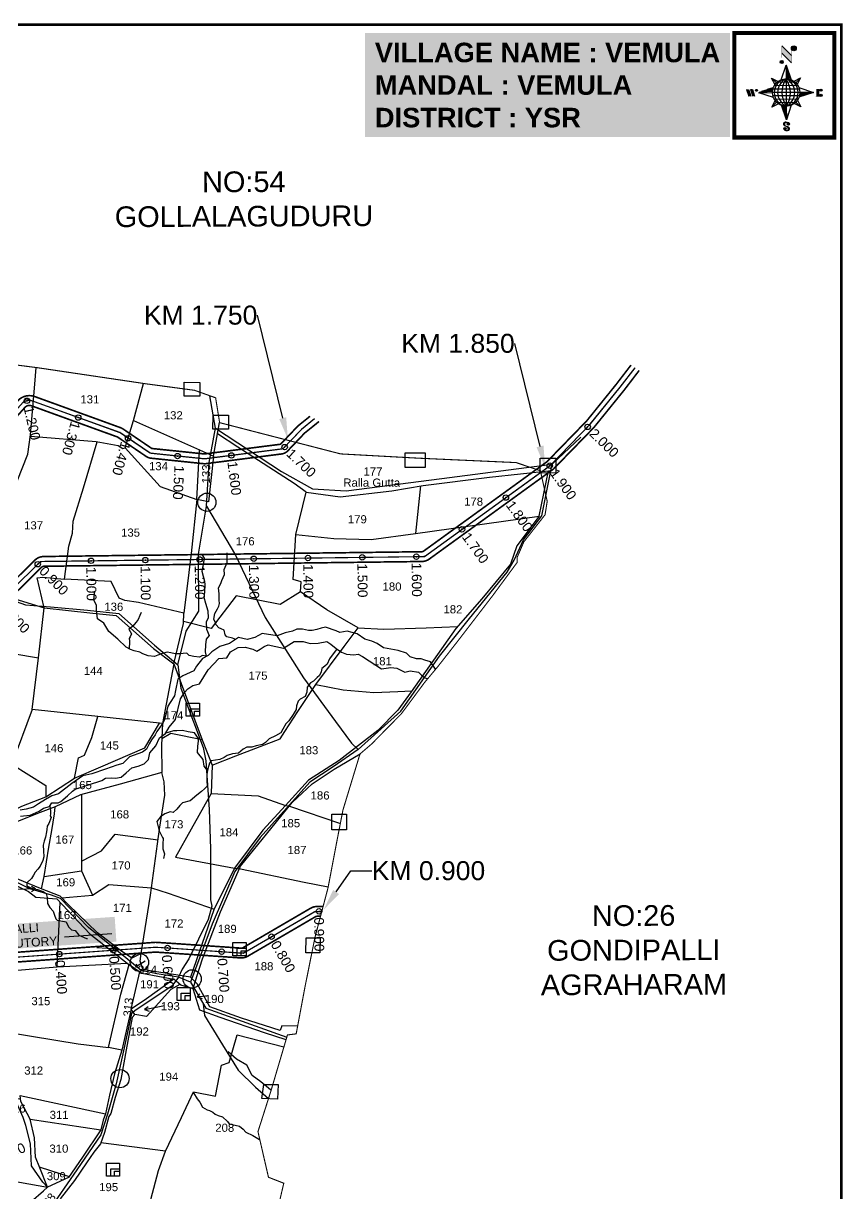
# Model space of a CAD drawing. Header units: inches. Extents: x 207447 to 213485, y 1587092 to 1593817.
# Drawn here: x 211972 to 213483, y 1591252 to 1593409 of the extents above; entities that cross this region are included whole.
import ezdxf
from ezdxf import colors
from ezdxf.entities.mleader import LeaderData, LeaderLine
from ezdxf.enums import TextEntityAlignment as Align
from ezdxf.math import Vec2, Vec3

# ---------------------------------------------------------------- set-up
doc = ezdxf.new("R2010")
doc.units = ezdxf.units.IN
doc.header["$LTSCALE"] = 15
doc.header["$MEASUREMENT"] = 0
doc.header["$PDMODE"] = 32
doc.header["$PDSIZE"] = 10
doc.linetypes.add('HIDDEN2', pattern=[0.1875, 0.125, -0.0625])
for name, color, linetype in [('AQUADUCT', 1, 'Continuous'), ('bord', 1, 'Continuous'), ('BOUNDRY STONES', 240, 'Continuous'), ('CANAL1', 7, 'Continuous'), ('CSMark', 72, 'Continuous'), ('DIMENSION', 1, 'Continuous'), ('PAPER SIZE', 5, 'Continuous'), ('PLOTS', 7, 'Continuous'), ('PLOTS NO', 7, 'Continuous'), ('ROADS', 1, 'Continuous'), ('STREAMS', 4, 'Continuous'), ('STRUCTURE', 5, 'Continuous'), ('TEXT', 1, 'Continuous'), ('text2', 7, 'Continuous'), ('VILLAGE BOUNDRY', 5, 'Continuous'), ('VILLAGE STONES', 240, 'Continuous'), ('wells', 7, 'Continuous')]:
    doc.layers.add(name, color=color, linetype=linetype)
doc.styles.add('FONT1', font='Arial')
doc.styles.get("Standard").update_dxf_attribs({"font": 'arial.ttf'})
doc.dimstyles.get("Standard").update_dxf_attribs({"dimtxt": 0.18, "dimasz": 0.18, "dimexe": 0.18, "dimexo": 0.0625, "dimgap": 0.09, "dimtad": 0, "dimtih": 1, "dimtoh": 1, "dimdec": 4, "dimzin": 0, "dimdsep": 46, "dimtxsty": 'Standard', "dimcen": 0.09, "dimadec": 0, "dimazin": 0, "dimtfac": 1, "dimtdec": 4, "dimtofl": 0, "dimtmove": 0, "dimatfit": 3, "dimfxl": 1, "dimtolj": 1, "dimtzin": 0, "dimarcsym": 0})
pattern_1 = [(267.297113149, (-8720374.938, 50637915.138), (10.5367255337, -0.497431438), [])]
pattern_2 = [(357.297113149, (-8720374.938, 50637915.138), (0.497431438, 10.5367255337), [])]

# ---------------------------------------------------------------- blocks, each defined once
blk = doc.blocks.new('*X12')
at = {"color": 0, "linetype": 'Continuous'}
for p, q in [((6321.6, 240.5), (6322.3, 241.2)), ((6321.6, 240.3), (6322.3, 241)), ((6321.6, 240.1), (6322.3, 240.8)), ((6321.6, 239.9), (6322.4, 240.7)), ((6321.6, 239.8), (6322.4, 240.6)), ((6321.6, 239.6), (6322.5, 240.5)), ((6321.6, 239.4), (6322.5, 240.3)), ((6321.6, 239.2), (6322.6, 240.2)), ((6321.7, 239.1), (6322.6, 240.1)), ((6321.8, 240.8), (6322.4, 241.4)), ((6321.8, 239), (6322.7, 240)), ((6321.8, 239), (6322.8, 239.9)), ((6321.9, 238.9), (6322.9, 239.8)), ((6322, 238.8), (6323, 239.7)), ((6322.1, 241.3), (6322.4, 241.6)), ((6322.1, 238.7), (6323.1, 239.6)), ((6322.2, 238.6), (6323.1, 239.6)), ((6322.3, 238.5), (6323.2, 239.5)), ((6322.4, 238.5), (6323.3, 239.4)), ((6322.5, 238.4), (6323.4, 239.3)), ((6322.7, 238.4), (6323.6, 239.3)), ((6322.8, 238.3), (6323.7, 239.2)), ((6322.9, 238.3), (6323.8, 239.1)), ((6323.1, 238.2), (6323.9, 239.1)), ((6323.2, 238.2), (6324, 239)), ((6323.3, 238.2), (6324.2, 239)), ((6323.5, 238.1), (6324.3, 238.9)), ((6323.7, 238.1), (6324.4, 238.9)), ((6323.8, 238.1), (6324.6, 238.8)), ((6324.1, 238.2), (6324.7, 238.8)), ((6324.3, 238.3), (6324.9, 238.8)), ((6324.6, 238.3), (6325.1, 238.8)), ((6324.8, 238.4), (6325.2, 238.8)), ((6325.1, 238.5), (6325.4, 238.8)), ((6325.4, 238.6), (6325.6, 238.8))]:
    blk.add_line(p, q, dxfattribs=at)
blk = doc.blocks.new('*X11')
at = {"color": 0, "linetype": 'Continuous'}
for p, q in [((6324.4, 240.3), (6324.5, 240.4)), ((6324.6, 240.3), (6324.8, 240.5)), ((6324.7, 240.2), (6325, 240.5)), ((6324.8, 240.2), (6325.2, 240.6)), ((6325, 240.1), (6325.5, 240.6)), ((6325.1, 240.1), (6325.6, 240.6)), ((6325.2, 240), (6325.8, 240.6)), ((6325.3, 240), (6326, 240.6)), ((6325.4, 239.9), (6326.1, 240.6)), ((6325.5, 239.8), (6326.2, 240.5)), ((6325.6, 239.8), (6326.3, 240.5)), ((6325.7, 239.7), (6326.5, 240.4)), ((6325.9, 239.6), (6326.6, 240.3)), ((6326, 239.5), (6326.7, 240.3)), ((6326, 239.4), (6326.8, 240.2)), ((6326.1, 239.3), (6327, 240.2)), ((6326.2, 239.3), (6327.1, 240.1)), ((6326.3, 239.2), (6327.1, 240)), ((6326.4, 239.1), (6327.2, 239.9)), ((6326.5, 239), (6327.3, 239.8)), ((6326.5, 238.9), (6327.4, 239.7)), ((6326.6, 238.8), (6327.5, 239.6)), ((6326.7, 238.7), (6327.5, 239.5)), ((6326.8, 238.6), (6327.6, 239.4)), ((6326.8, 238.5), (6327.7, 239.3)), ((6326.8, 236.5), (6327.4, 237)), ((6326.9, 238.3), (6327.8, 239.2)), ((6326.9, 238.2), (6327.9, 239.1)), ((6326.9, 236.8), (6327.6, 237.4)), ((6327, 238.1), (6327.8, 239)), ((6327, 237.9), (6327.8, 238.8)), ((6327, 237.8), (6327.8, 238.6)), ((6327, 237.6), (6327.8, 238.4)), ((6327, 237.4), (6327.8, 238.2)), ((6327, 237.3), (6327.8, 238)), ((6327, 237.1), (6327.8, 237.9))]:
    blk.add_line(p, q, dxfattribs=at)
blk = doc.blocks.new('H')
at = {"layer": 'bord', "extrusion": (0.000427885, 0.004792, 0.999988)}
h = blk.add_hatch(dxfattribs=at)
h.set_pattern_fill('LINE', color=8, scale=84.387686, angle=-2.7029, style=0)
h.set_pattern_definition(pattern_2)
h.paths.add_polyline_path([(-492, 786, -0.090992), (-448, 775), (-486, 912)])
h = blk.add_hatch(dxfattribs=at)
h.set_pattern_fill('LINE', color=8, scale=84.387686, angle=-92.7029, style=0)
h.set_pattern_definition(pattern_1)
h.paths.add_polyline_path([(-625, 665, -0.090992), (-615, 710), (-751, 671)])
h = blk.add_hatch(dxfattribs=at)
h.set_pattern_fill('LINE', color=8, scale=84.387686, angle=-92.7029, style=0)
h.set_pattern_definition(pattern_1)
h.paths.add_polyline_path([(-246, 647), (-372, 653, -0.090992), (-382, 609)])
h = blk.add_hatch(dxfattribs=at)
h.set_pattern_fill('LINE', color=8, scale=84.387686, angle=-2.7029, style=0)
h.set_pattern_definition(pattern_2)
h.paths.add_polyline_path([(-504, 533, -0.090992), (-549, 543), (-510, 406)])
for p, q in [((-516, 1087, -1217), (-432, 994, -1217)), ((-519, 1020, -1217), (-435, 927, -1216)), ((-538, 774, -1216), (-487, 906, -1216)), ((-487, 906, -1216), (-493, 780, -1216)), ((-487, 906, -1216), (-448, 769, -1216)), ((-627, 794, -1216), (-567, 760, -1216)), ((-627, 794, -1216), (-584, 747, -1215)), ((-599, 731, -1215), (-627, 794, -1216)), ((-421, 753, -1216), (-359, 781, -1216)), ((-359, 781, -1216), (-405, 739, -1216)), ((-359, 781, -1216), (-392, 721, -1215)), ((-865, 701, -1215), (-847, 638, -1215)), ((-847, 700, -1215), (-829, 637, -1215)), ((-829, 699, -1215), (-811, 636, -1215)), ((-829, 699, -1215), (-811, 698, -1215)), ((-811, 698, -1215), (-794, 635, -1215)), ((-752, 665, -1215), (-615, 704, -1215)), ((-752, 665, -1215), (-625, 659, -1215)), ((-619, 614, -1215), (-752, 665, -1215)), ((-379, 693, -1215), (-246, 641, -1215)), ((-213, 669, -1215), (-217, 601, -1215)), ((-197, 600, -1215), (-194, 668, -1215)), ((-639, 526, -1214), (-606, 585, -1215)), ((-639, 526, -1214), (-593, 568, -1215)), ((-577, 553, -1215), (-639, 526, -1214)), ((-371, 513, -1214), (-431, 546, -1215)), ((-371, 513, -1214), (-414, 560, -1215)), ((-399, 576, -1215), (-371, 513, -1214)), ((-246, 641, -1215), (-383, 603, -1215)), ((-373, 647, -1215), (-246, 641, -1215)), ((-511, 400, -1214), (-549, 537, -1214)), ((-460, 533, -1215), (-511, 400, -1214)), ((-505, 527, -1214), (-511, 400, -1214))]:
    blk.add_line(p, q, dxfattribs=at)
at = {"layer": 'bord', "color": 8, "linetype": 'ByBlock', "extrusion": (0.000427885, 0.004792, 0.999988)}
for p, q in [((-493, 780, -1216), (-505, 527, -1214)), ((-373, 647, -1215), (-625, 659, -1215)), ((-375, 679, -1215), (-620, 691, -1215)), ((-386, 711, -1215), (-605, 722, -1215)), ((-411, 744, -1216), (-578, 752, -1216)), ((-378, 616, -1215), (-623, 628, -1215)), ((-392, 585, -1215), (-611, 595, -1215)), ((-420, 555, -1215), (-587, 562, -1215))]:
    blk.add_line(p, q, dxfattribs=at)
at = {"layer": 'bord', "extrusion": (0.000427885, 0.004792, 0.999988), "elevation": -1212}
for points, const_width in [([(-522, 960), (-516, 1093)], 1.61), ([(-434, 933), (-428, 1066)], 1.61), ([(-870, 707), (-846, 706)], 0.642), ([(-829, 643), (-821, 678)], 0.642), ([(-793, 641), (-782, 694)], 0.642), ([(-223, 676), (-174, 673)], 0.706), ([(-829, 643), (-855, 644)], 0.642), ([(-811, 642), (-784, 641)], 0.642), ([(-177, 605), (-226, 607)], 0.706), ([(-195, 645), (-185, 644)], 0.706)]:
    blk.add_lwpolyline(points, dxfattribs=dict(at, const_width=const_width))
for points, const_width in [([(-414, 1073, 1), (-398, 1058, 1)], 22.3), ([(-530, 950, 1), (-520, 939, 1)], 14.8), ([(-776, 697, 1), (-769, 690, 1)], 8.9), ([(-178, 667, 1), (-171, 660, 1)], 9.79), ([(-180, 618, 1), (-173, 611, 1)], 9.79), ([(-525, 322, 1), (-533, 329, 1)], 11.1), ([(-490, 362, 1), (-498, 369, 1)], 11.1)]:
    blk.add_lwpolyline(points, format="xyb", close=True, dxfattribs=dict(at, const_width=const_width))
for points in [[(-537, 317), (-531, 310), (-520, 307), (-505, 307), (-494, 310), (-486, 318), (-487, 326), (-491, 333), (-494, 336), (-503, 341), (-522, 347), (-530, 352), (-534, 355), (-537, 363), (-537, 373), (-530, 381), (-520, 384), (-504, 384), (-493, 380), (-487, 373)], [(-522, 348), (-526, 354), (-528, 361), (-528, 371), (-526, 375), (-521, 381), (-515, 384)], [(-505, 307), (-499, 312), (-497, 319), (-497, 327), (-501, 335), (-509, 343)]]:
    blk.add_lwpolyline(points, dxfattribs=at)
at = {"layer": 'bord', "extrusion": (0.000427885, 0.004792, 0.999988)}
for centre, radius in [((-406, 1065, -1212), 22.3), ((-525, 944, -1212), 14.8), ((-498, 659, -1212), 127), ((-773, 694, -1212), 8.9), ((-174, 663, -1212), 9.79), ((-177, 615, -1212), 9.79), ((-529, 325, -1212), 11.1), ((-494, 365, -1212), 11.1)]:
    blk.add_circle(centre, radius, dxfattribs=at)
at = {"layer": 'bord', "color": 8, "linetype": 'ByBlock', "extrusion": (0.000427885, 0.004792, 0.999988)}
for centre, radius, start, end in [((-482, 658, -1212), 128, 94.9254, 259.6691), ((-437, 656, -1212), 141, 113.2864, 241.308), ((-316, 651, -1212), 222, 142.5892, 212.0053), ((-560, 662, -1212), 141, 293.2864, 61.308), ((-681, 668, -1212), 222, 322.5892, 32.0053), ((-515, 660, -1212), 128, 274.9254, 79.6691)]:
    blk.add_arc(centre, radius, start, end, dxfattribs=at)
at = {"layer": 'bord', "extrusion": (0.000427885, 0.004792, 0.999988)}
for points in [[(-516, 1093, -1212), (-431, 1000, -1212), (-519, 1026, -1212), (-434, 933, -1212)], [(-864, 707, -1212), (-846, 706, -1212), (-846, 644, -1212), (-829, 643, -1212)], [(-829, 705, -1212), (-811, 704, -1212), (-811, 642, -1212), (-793, 641, -1212)], [(-193, 674, -1212), (-197, 606, -1212), (-213, 675, -1212), (-216, 607, -1212)]]:
    blk.add_solid(points, dxfattribs=at)
at = {"layer": 'bord', "extrusion": (0.000427885, 0.004792, 0.999988), "xscale": 7.977342409717546, "yscale": 7.977342409717546, "zscale": 7.977342409717546, "rotation": 138.0840426661453}
for name, p in [('*X11', (38301, -31929, -1212)), ('*X12', (38314, -31951, -1212))]:
    blk.add_blockref(name, p, dxfattribs=at)

msp = doc.modelspace()

# ---------------------------------------------------------------- linework, layer by layer
at = {"layer": 'BOUNDRY STONES', "color": 1}
for points in [[(212268.9, 1592747.2), (212297.7, 1592747.1), (212297.6, 1592721.5), (212268.8, 1592721.5)], [(212322.1, 1592686.6), (212350.8, 1592686.5), (212350.8, 1592660.9), (212322, 1592661)], [(212676.8, 1592617.2), (212713.5, 1592617.1), (212713.5, 1592590), (212676.8, 1592590.1)], [(212925.7, 1592607.6), (212954.4, 1592607.6), (212954.4, 1592580), (212925.6, 1592580.1)], [(212541.5, 1591951.3), (212568, 1591951.3), (212568, 1591922.4), (212541.4, 1591922.5)], [(212493.7, 1591723.5), (212519.5, 1591723.4), (212519.4, 1591695.7), (212493.6, 1591695.8)], [(212415.6, 1591453.2), (212442.2, 1591453.2), (212440.8, 1591426), (212412.3, 1591426.9)]]:
    msp.add_lwpolyline(points, close=True, dxfattribs=at)
msp.add_lwpolyline([(212947.9, 1592596.5), (213000.4, 1592645.9)], dxfattribs=at)
for centre in [(212310.8, 1592526.1), (212186.4, 1591678), (212283.6, 1591647.6), (212150.5, 1591463.8)]:
    msp.add_circle(centre, 16.8, dxfattribs=at)
at = {"layer": 'CANAL1', "color": 200, "linetype": 'ByBlock', "ltscale": 40, "const_width": 3}
for points in [[(211255.6, 1591927.1), (211725.8, 1592156, 0.081425), (211727.4, 1592157.1), (211993.4, 1592419.2, -0.193689), (212009.9, 1592426.1), (212707.1, 1592434.9, 0.154725), (212710.6, 1592436.1), (212938.1, 1592600.8), (213011.3, 1592676), (213065.9, 1592743.6), (213093.1, 1592779)], [(211263.4, 1591910.9), (211733.7, 1592139.8, 0.081425), (211740.1, 1592144.3), (212006, 1592406.4, -0.193689), (212010.2, 1592408.1), (212707.4, 1592416.9, 0.154725), (212721.1, 1592421.5), (212949.9, 1592587.2), (213024.7, 1592664), (213080.1, 1592732.4), (213108.1, 1592769)], [(210895.2, 1592548.9), (210898.4, 1592564, -0.369754), (210918.1, 1592579), (211053, 1592571.5, -0.024486), (211054.9, 1592571.3), (211199.8, 1592548.9), (211499.5, 1592504.4), (211631.1, 1592480), (211751.6, 1592486.8), (211826.5, 1592561.7), (211961.8, 1592712.9, -0.30619), (211993.3, 1592720.9), (212151.9, 1592663.4, -0.062228), (212156.1, 1592661.2), (212209.2, 1592625.2), (212306.4, 1592615.1), (212446.7, 1592633), (212478, 1592665.9, -0.032891), (212479.9, 1592667.6), (212501, 1592684.6)], [(210912.8, 1592545.1), (210916.2, 1592561.1), (211052.1, 1592553.5), (211197.2, 1592531.1), (211496.5, 1592486.6), (211629.9, 1592462), (211752.2, 1592468.8, 0.184413), (211764.6, 1592474.3), (211839.5, 1592549.3), (211975.2, 1592700.9, -0.30619), (211987.1, 1592703.9), (212145.9, 1592646.4), (212198.9, 1592610.5, 0.123649), (212207.6, 1592607.3), (212304.4, 1592597.2, 0.057923), (212308.8, 1592597.2), (212448.6, 1592615.1, 0.172287), (212460, 1592620.9), (212491.1, 1592653.6), (212517.7, 1592675)]]:
    msp.add_lwpolyline(points, format="xyb", dxfattribs=at)
at = {"layer": 'CANAL1', "color": 1, "linetype": 'HIDDEN2', "ltscale": 5, "const_width": 2}
for points in [[(211259.5, 1591919), (211729.8, 1592147.9, 0.081425), (211733.8, 1592150.7), (211999.7, 1592412.8, -0.193689), (212010, 1592417.1), (212707.2, 1592425.9, 0.154725), (212715.9, 1592428.8), (212944, 1592594), (213018, 1592670), (213073, 1592738), (213100.6, 1592774)], [(210904, 1592547), (210907.2, 1592562.1, -0.369754), (210917.6, 1592570), (211052.5, 1592562.5, -0.024486), (211053.5, 1592562.4), (211198.5, 1592540), (211498, 1592495.5), (211630.5, 1592471), (211751.7, 1592477.8, 0.184413), (211758.2, 1592480.7), (211833, 1592555.5), (211968.5, 1592706.9, -0.30619), (211990.2, 1592712.4), (212148.8, 1592654.9, -0.062228), (212151, 1592653.8), (212203.9, 1592617.9, 0.123649), (212208.5, 1592616.2), (212305.3, 1592606.1, 0.057923), (212307.7, 1592606.1), (212447.5, 1592624, 0.172287), (212453.4, 1592627.1), (212484.5, 1592659.7, -0.032891), (212485.5, 1592660.6), (212509.3, 1592679.8)]]:
    msp.add_lwpolyline(points, format="xyb", dxfattribs=at)
at = {"layer": 'CANAL1', "color": 200, "linetype": 'ByBlock', "ltscale": 40, "const_width": 3, "elevation": 89.8}
for points in [[(211806.5, 1591500.2), (211818.4, 1591512.8, 0.233965), (211819.9, 1591517.9), (211802.3, 1591625.2), (211801.9, 1591627.8, -0.140006), (211804.1, 1591646.4), (211808.8, 1591657.8, -0.129084), (211819.3, 1591671.5), (211827.5, 1591678, -0.114371), (211841.4, 1591684.4), (211868.7, 1591690.1), (212216, 1591715), (212247.6, 1591713), (212374, 1591704.3, 0.150284), (212377.4, 1591705.1), (212502, 1591777.8, -0.130723), (212513.9, 1591781), (212525.2, 1591781.1)], [(211819.5, 1591487.8), (211831.4, 1591500.4, 0.233965), (211837.7, 1591520.8), (211820.1, 1591628.1), (211819.7, 1591630.7, -0.140006), (211820.7, 1591639.5), (211825.4, 1591650.9, -0.129084), (211830.4, 1591657.3), (211838.6, 1591663.8, -0.114371), (211845.1, 1591666.8), (211871.2, 1591672.3), (212216, 1591697), (212246.4, 1591695), (212372.8, 1591686.3, 0.150284), (212386.5, 1591689.6), (212511.1, 1591762.2, -0.130723), (212514.1, 1591763), (212520.4, 1591763.1)]]:
    msp.add_lwpolyline(points, format="xyb", dxfattribs=at)
at = {"layer": 'CANAL1', "color": 1, "linetype": 'HIDDEN2', "ltscale": 5, "const_width": 2, "elevation": 89.8}
msp.add_lwpolyline([(211813, 1591494), (211824.9, 1591506.6, 0.233965), (211828.8, 1591519.3), (211811.2, 1591626.7), (211810.8, 1591629.3, -0.140006), (211812.4, 1591642.9), (211817.1, 1591654.3, -0.129084), (211824.8, 1591664.4), (211833.1, 1591670.9, -0.114371), (211843.3, 1591675.6), (211870, 1591681.2), (212216, 1591706), (212247, 1591704), (212373.4, 1591695.3, 0.150284), (212382, 1591697.3), (212506.6, 1591770, -0.130723), (212514, 1591772), (212522.8, 1591772.1)], format="xyb", dxfattribs=at)
at = {"layer": 'CSMark', "linetype": 'Continuous'}
for p in [(211978.9, 1592713.1), (212073.4, 1592682.2), (213013.1, 1592665), (212165.4, 1592644.1), (212454.2, 1592627.8), (212256.7, 1592611.2), (212356.1, 1592612.3), (212943.3, 1592593.5), (212862.3, 1592534.8), (212781.3, 1592476.2), (211998.8, 1592411.9), (212097.3, 1592418.2), (212197.3, 1592419.5), (212297.3, 1592420.7), (212397.3, 1592422), (212497.2, 1592423.3), (212597.2, 1592424.5), (212697.2, 1592425.8), (212517.6, 1591772.1, 89.8), (212430, 1591725.4, 89.8), (212138.5, 1591700.5, 89.8), (212238.3, 1591704.6, 89.8), (212338.1, 1591697.7, 89.8), (212038.8, 1591693.3, 89.8)]:
    msp.add_point(p, dxfattribs=at)
at = {"layer": 'PLOTS'}
for points in [[(211854.3, 1592499.2), (211924.4, 1592486.3), (211961, 1592564.7), (211980.3, 1592614.7), (211985.7, 1592650.4), (211993.5, 1592743.5), (211996.1, 1592774.4)], [(211985.3, 1592647.8), (212106.3, 1592637.8), (212147, 1592630.7), (212155.6, 1592625.4), (212160, 1592626.4), (212175.5, 1592676.6), (212193.8, 1592745)], [(212175.5, 1592676.6), (212297.2, 1592622.5), (212323.3, 1592610.8), (212334.3, 1592672.8)], [(212483.5, 1592361), (212484.5, 1592379.5), (212470, 1592384), (212475.1, 1592466.8), (212494.2, 1592544.6), (212471.6, 1592560.5), (212367.9, 1592627.7), (212330.5, 1592651.9)], [(212160, 1592626.4), (212224.6, 1592555.1), (212292, 1592531.1), (212282, 1592431.9), (212268.4, 1592321.9), (212184.6, 1592341.6), (212159.5, 1592345.1), (212149.3, 1592349.2), (212134.3, 1592380.2), (212048.4, 1592384.2), (212056.4, 1592445), (212062.9, 1592468.9), (212064.3, 1592491), (212083.4, 1592552.5), (212108.5, 1592637.4)], [(212323.3, 1592610.8), (212313.5, 1592526.6), (212292, 1592531.1), (212297.2, 1592622.5)], [(212475.1, 1592466.8), (212544.9, 1592459.5), (212614, 1592457.6), (212695.8, 1592468.7), (212923.7, 1592500.4), (212941, 1592583.9)], [(212494.2, 1592544.6), (212556.7, 1592536.1), (212652.2, 1592546.9), (212709.8, 1592557.2), (212832.2, 1592572.6), (212946.2, 1592584.4)], [(212704.5, 1592556.3), (212695.8, 1592468.7)], [(212923.7, 1592500.4), (212882.3, 1592445.9), (212870.6, 1592412), (212817.9, 1592347.9), (212769.8, 1592293.1), (212687.3, 1592176.7), (212663.2, 1592142.7), (212626.1, 1592105.7), (212554.8, 1592050.3), (212498.5, 1592013.8), (212455.7, 1591967.4), (212414, 1591921.5), (212362, 1591851.5), (212323.9, 1591775.1), (212280.7, 1591651)], [(211841.8, 1592454.2), (211832.2, 1592419.1), (211831.5, 1592404.8), (211835.7, 1592399.8), (211852, 1592386.2), (211874.4, 1592376.1), (211964.8, 1592345.8), (212010.8, 1592331.2), (211997.8, 1592386.9), (212008.4, 1592388.1), (212048.4, 1592384.2)], [(212302.3, 1592088.2), (212320.7, 1592041.4), (212364.1, 1592058.5), (212446.1, 1592090.3), (212454.8, 1592103.7), (212478.8, 1592140.6), (212512, 1592190.4), (212564.3, 1592260.3), (212589.9, 1592294.6), (212532.2, 1592327.9), (212483.5, 1592361), (212445.9, 1592337.9), (212365, 1592353.8), (212318.4, 1592293.1), (212267.9, 1592306.6)], [(211908.8, 1592255), (212000.4, 1592239.3), (212010.8, 1592331.2), (212100.2, 1592321.8), (212143.2, 1592317.3), (212212.5, 1592256.3), (212249.6, 1592228.1), (212267.8, 1592302.5), (212268.4, 1592321.9)], [(212589.9, 1592294.6), (212637.3, 1592292.1), (212715.3, 1592294.9), (212773.3, 1592297.1)], [(212249.6, 1592228.1), (212228.8, 1592118.2), (212109.6, 1592131), (211988.4, 1592144.1), (212000.4, 1592239.3)], [(212249.6, 1592228.1), (212302.3, 1592088.2), (212244.6, 1592099.9), (212227.7, 1592089.8)], [(212512, 1592190.4), (212562.2, 1592180.5), (212618.8, 1592175.4), (212662.9, 1592177.4), (212688.7, 1592178.6)], [(211988.4, 1592144.1), (211951.3, 1592043.6), (212014, 1592004.1), (212013.7, 1591983.1), (212066.6, 1592017.3), (212073.7, 1592055), (212085.1, 1592059.8), (212098.8, 1592092.4), (212109.6, 1592131)], [(212228.8, 1592118.2), (212227.3, 1592078.6), (212227.4, 1592027.7), (212150.8, 1592006.8), (212077.4, 1591986.7), (212030.9, 1591964.5), (212003, 1591954.2), (211961.3, 1591937.5), (211922.5, 1591917.4), (211864.5, 1591874.8), (211831.6, 1591881.2), (211808.3, 1591889.7), (211843.4, 1591898.3), (211864.2, 1591909.2), (211912.5, 1591939.1), (211969.4, 1591965.7), (211991.7, 1591974.3), (212013.7, 1591983.1)], [(212066.6, 1592017.3), (212115.2, 1592038.3), (212196.1, 1592073.3), (212223.5, 1592118.8)], [(212289.4, 1591642.1), (212302.4, 1591684.8), (212335.6, 1591770.9), (212372.7, 1591855.2), (212420.7, 1591914.3), (212468.2, 1591972.5), (212504.9, 1592006.9), (212545.4, 1592034.4), (212593.2, 1592062.2)], [(212189.8, 1591694.1), (212206.9, 1591802.1), (212223.4, 1591923.5), (212233.5, 1591986.3), (212231.9, 1592010.9), (212227.4, 1592027.7)], [(212320.7, 1592041.4), (212318.5, 1591989.5), (212405.2, 1591984.9), (212455.7, 1591967.4), (212462.9, 1591966), (212557, 1591934.2)], [(212079.6, 1591987.3), (212079.7, 1591869), (212079.7, 1591846.9), (212099.8, 1591802.1), (212129.9, 1591821.6), (212208.7, 1591815.2), (212239.3, 1591805.8), (212324.3, 1591776.2)], [(212318.5, 1591989.5), (212281.5, 1591923.4), (212252.6, 1591871.7), (212362, 1591851.5), (212372.8, 1591850.6), (212490.3, 1591825.8), (212534.6, 1591817.4)], [(212005.9, 1591813.3), (212010.8, 1591836.6), (212019.4, 1591890.5), (212025, 1591921.2), (212029.8, 1591951.6), (212030.9, 1591964.5)], [(212079.7, 1591864.7), (212116.2, 1591883.6), (212141.8, 1591914.6), (212220.7, 1591903.9)], [(212478.1, 1591560.4), (212449, 1591561.1), (212446.2, 1591552.7), (212374.8, 1591575.5), (212316, 1591596.2), (212293.1, 1591638.3), (212280.7, 1591651), (212202.7, 1591663.2), (212192.6, 1591665.3), (212188, 1591680.2), (212189.8, 1591694.1), (212172.3, 1591686), (212151.7, 1591699.7), (212108.9, 1591732.6), (212055.1, 1591784.6), (212039.9, 1591800.2), (212004.1, 1591814.1), (211933.7, 1591843.3), (211864.5, 1591874.8)], [(211805.4, 1591854.4), (211809.5, 1591777.4), (211812.5, 1591721.5), (211811.5, 1591676.9), (211814.5, 1591655.2), (211924.1, 1591660.4), (212034.4, 1591670.1), (212163.8, 1591676.3)], [(211855.3, 1591869.5), (211981.6, 1591808.9), (211995.5, 1591798.4), (212034.1, 1591795), (212095.2, 1591730.7), (212163.8, 1591676.3), (212190.6, 1591658.3), (212250, 1591647.1), (212199.4, 1591610.6), (212171.4, 1591591.7), (212187.2, 1591660.6)], [(212010.8, 1591836.6), (212079.7, 1591846.9)], [(212034.4, 1591670.1), (212040.3, 1591788.5)], [(212043, 1591797), (212099.8, 1591802.1)], [(211814.5, 1591655.2), (211820.4, 1591622.5), (211834.1, 1591565.9), (211942.6, 1591549.2), (212073.5, 1591528), (212129.3, 1591521), (212152.3, 1591619.4), (212167.4, 1591673.9)], [(212261, 1591637.4), (212244.1, 1591628.3), (212199.7, 1591578.4), (212177.8, 1591581.9), (212171.4, 1591591.7)], [(212456.8, 1591535.3), (212417, 1591548.2), (212335.5, 1591576.7), (212297.7, 1591590), (212285.4, 1591629.4), (212262.9, 1591635.8), (212250, 1591647.1)], [(212285.4, 1591629.4), (212289.4, 1591642.1)], [(212171.4, 1591591.7), (212154.1, 1591516.4), (212129.3, 1591521)], [(212177.8, 1591581.9), (212172.7, 1591576.5), (212161.9, 1591516.7), (212152.1, 1591462.4), (212141.7, 1591428.8), (212133.4, 1591399.6), (212129.9, 1591393.9), (212122.2, 1591364.7), (212114.6, 1591343.6), (212102.2, 1591328), (212088.9, 1591308.7), (212066.6, 1591276), (212040.2, 1591242)], [(212234.2, 1591330), (212263.9, 1591392.4), (212286.3, 1591439.3), (212326.9, 1591431.3), (212337.8, 1591488.5), (212352, 1591493.5), (212366.6, 1591544.6), (212452.9, 1591522.2)], [(212154.1, 1591516.4), (212140.1, 1591472.7), (212130.9, 1591433.2), (212123.9, 1591398.6), (212119.2, 1591387.5), (212115.3, 1591369.1), (212081.1, 1591319.1), (212055.5, 1591281.5), (212016.7, 1591263.9), (212002.5, 1591299.2), (211994.6, 1591318.8), (211992.8, 1591354.8), (211984.7, 1591388.9), (211967.7, 1591421.7), (211966.4, 1591432.7), (212123.9, 1591398.6)], [(211986.8, 1591237.1), (212009.5, 1591256.9), (212016.7, 1591263.9), (212008.2, 1591272.7), (211987.4, 1591303), (211985.7, 1591343.9), (211976.6, 1591377.4), (211971.7, 1591392.3), (211959.4, 1591419.5), (211956.1, 1591426.8), (211967.1, 1591427.2)], [(211984.7, 1591388.9), (212115.3, 1591369.1)], [(211628.3, 1591336), (211775.6, 1591310.3), (211930.6, 1591278.8), (212016.7, 1591263.9)], [(212127.6, 1591184.5), (212147.8, 1591200.6), (212207.6, 1591241.2), (212221.7, 1591294.2), (212234.2, 1591330), (212115.2, 1591345.4)], [(212001.7, 1591301.2), (212022.6, 1591294.6), (212056.6, 1591283.1)]]:
    msp.add_lwpolyline(points, dxfattribs=at)
at = {"layer": 'PLOTS NO'}
for points in [[(211994.9, 1591813.3), (211961.7, 1591812.2)], [(211987.5, 1591808.7), (211994.9, 1591813.3), (211987.2, 1591817.9)], [(212145.7, 1591702.3), (212107.6, 1591705)], [(212139.3, 1591706.7), (212145.7, 1591702.3), (212139.1, 1591698.8)], [(212179.3, 1591669.6), (212197.1, 1591680.7)], [(212180.7, 1591675), (212179.3, 1591669.6), (212186.2, 1591669.5)], [(212297.7, 1591620.2), (212292.7, 1591614.4), (212301.9, 1591611.4)], [(212292.7, 1591614.4), (212313.3, 1591617.1)], [(212195.5, 1591591.1), (212232.7, 1591598.5)], [(212202.4, 1591596.1), (212195.5, 1591591.1), (212204.2, 1591588.3)]]:
    msp.add_lwpolyline(points, dxfattribs=at)
at = {"layer": 'ROADS'}
for points in [[(212257.3, 1592226.4), (212272.5, 1592288.2), (212295.8, 1592325.1), (212295.2, 1592430.4), (212310.1, 1592518.6), (212314.9, 1592599.3), (212326.5, 1592662.6), (212316.3, 1592722.4)], [(212326.5, 1592662.6), (212448.6, 1592583), (212505.4, 1592550.9), (212567.8, 1592547.4), (212724.9, 1592567.4), (212947.9, 1592596.5)], [(212310.1, 1592518.6), (212363.8, 1592428.8), (212418.2, 1592313.7), (212488.9, 1592202.4), (212548.2, 1592122.1), (212577.8, 1592081.9), (212589.8, 1592070.4), (212668.4, 1592141.1), (212739.8, 1592242.7), (212794.9, 1592311.7), (212864.9, 1592397.1), (212877.5, 1592419.3), (212894.5, 1592456.7), (212928.4, 1592500.9), (212947.9, 1592596.5)], [(211915.4, 1592358.5), (211976.2, 1592337), (212022.6, 1592333.3), (212090.4, 1592327.2), (212148.5, 1592321), (212214.2, 1592262.5), (212257.3, 1592226.4), (212262.6, 1592183.4), (212270.3, 1592164), (212303.9, 1592073.8), (212309, 1592049.6), (212314.9, 1591959.5), (212317.6, 1591887.6), (212317.4, 1591793.1), (212320.1, 1591781.7), (212312.9, 1591757), (212277.7, 1591684.3), (212265.4, 1591665.7), (212258.4, 1591650.5), (212218.4, 1591657), (212189.7, 1591663.2), (212161.6, 1591686.4), (212092.4, 1591742.6), (212040.7, 1591795.5), (212024.3, 1591802), (211984, 1591813.8), (211894.8, 1591857.3)], [(212589.8, 1592070.4), (212543.5, 1592038.4), (212500.8, 1592010.1), (212409.1, 1591908.2), (212362.4, 1591845.8), (212320.6, 1591748.3), (212280.3, 1591641.6), (212258.4, 1591650.5)], [(212258.4, 1591650.5), (212246.4, 1591634), (212180.3, 1591590.6), (212172, 1591583.8), (212158.2, 1591520.6), (212143.5, 1591454), (212127.4, 1591398.4), (212115.4, 1591360), (212070.8, 1591295.4), (212017.7, 1591218.4)], [(212280.3, 1591641.6), (212308.6, 1591593.8), (212458.3, 1591540.5)], [(212303.9, 1591601.9), (212306.6, 1591580.1), (212339.8, 1591526), (212368.4, 1591479.4), (212400.4, 1591448), (212424.5, 1591427.1)]]:
    msp.add_lwpolyline(points, dxfattribs=at)
at = {"layer": 'STREAMS'}
for points in [[(212364, 1592273.4), (212357.8, 1592275.6), (212347.8, 1592277.9), (212344.4, 1592281.8), (212342.9, 1592290.2), (212337.4, 1592292.6), (212332.7, 1592294.8), (212327.8, 1592300.2), (212327, 1592302.8), (212323.5, 1592310.5), (212325.7, 1592321), (212330.5, 1592329.5), (212332.9, 1592334.7), (212333.8, 1592339.3), (212333.5, 1592345.4), (212333.7, 1592357.5), (212332.4, 1592368.2), (212336.7, 1592376.1), (212338.5, 1592381.7), (212343, 1592392.8), (212342.8, 1592402.4), (212346.5, 1592410.9), (212347.9, 1592414.8), (212348.3, 1592432.9)], [(212301.4, 1592430.1), (212305.7, 1592423), (212304, 1592411.6), (212301.3, 1592399.1), (212306.7, 1592380.9), (212307, 1592373.8), (212306.6, 1592360.1), (212305.3, 1592351), (212308.3, 1592339.9), (212312.3, 1592325.7), (212313.3, 1592313.2), (212309.2, 1592304.8), (212310.2, 1592292), (212314.9, 1592280.2), (212309.5, 1592273.5), (212308.5, 1592263.5), (212307.8, 1592250.3), (212309.4, 1592242.3), (212302.4, 1592243.5), (212296.9, 1592240.8), (212286.9, 1592241.9), (212278.4, 1592243.8), (212274, 1592247.8), (212267.2, 1592247.4), (212262.1, 1592246.6), (212252.1, 1592246.8), (212244.4, 1592248.7), (212237.8, 1592249.6), (212228.1, 1592247.5), (212220.2, 1592244.3), (212214.2, 1592242), (212202.5, 1592243.1), (212192.6, 1592246.5), (212187.3, 1592249.7), (212176.6, 1592252.1), (212170.1, 1592254.6), (212161.8, 1592258.9), (212146.8, 1592273.6), (212129.7, 1592287.7), (212120.8, 1592303), (212109.3, 1592311.1), (212107.4, 1592326.6), (212107.2, 1592336), (212102.3, 1592346.4), (212104.1, 1592362.1)], [(212189.4, 1592322.6), (212186.9, 1592317.3), (212183.9, 1592310.3), (212180.5, 1592305.2), (212173.5, 1592297), (212166.9, 1592292.3), (212171.5, 1592283.8), (212169, 1592278.3), (212167.5, 1592274.9), (212167.9, 1592270.9), (212168.3, 1592268.2), (212167.2, 1592256.4)], [(212732.6, 1592218.2), (212723.4, 1592231.7), (212713, 1592235.3), (212706, 1592237.2), (212697.3, 1592237.4), (212685.5, 1592241), (212679.1, 1592247.9), (212663.7, 1592253), (212636.4, 1592257.8), (212624.9, 1592265.8), (212614.9, 1592269.9), (212602.3, 1592273.8), (212587.9, 1592283.5), (212569.3, 1592288.5), (212555.8, 1592285.9), (212549.4, 1592288.9), (212529.5, 1592295.9), (212521.4, 1592294.3), (212513.6, 1592291.8), (212505, 1592289.7), (212498.4, 1592289.6), (212487, 1592292.4), (212476.6, 1592292.3), (212468.6, 1592288.7), (212455.2, 1592285.7), (212440.6, 1592279.6), (212412.5, 1592284.2), (212399.4, 1592276.6), (212385.2, 1592273.3), (212368.8, 1592276.7), (212352.7, 1592265.5), (212334.8, 1592260.4), (212319.9, 1592250.4), (212313.3, 1592243.8), (212302.9, 1592238.1), (212291.6, 1592223.8), (212286.5, 1592215.3), (212266.4, 1592206.3), (212257, 1592200.2), (212252.7, 1592178.9), (212250.9, 1592169.2), (212243.3, 1592157.1), (212239, 1592150.2), (212235.6, 1592137.6), (212231.7, 1592124), (212229.5, 1592118.9), (212223.2, 1592110.4), (212218.6, 1592103.8), (212215.6, 1592097.4), (212208.9, 1592088.1), (212204.6, 1592081.1), (212199.7, 1592070.8), (212191.8, 1592065.7), (212168.2, 1592056.7), (212156, 1592044.7), (212144.8, 1592041.4), (212123.5, 1592033.9), (212098.3, 1592025.5), (212082.3, 1592021.6), (212061.9, 1592008), (212037.2, 1591988.6), (212025.1, 1591985), (212012.9, 1591978), (212000.2, 1591970.2), (211991.1, 1591963.9), (211977.5, 1591960.6), (211966.2, 1591958.5)], [(211966.8, 1591947.3), (211972.5, 1591948), (211984.8, 1591949.6), (212001.5, 1591956.6), (212009.3, 1591962.2), (212020.7, 1591965.3), (212025, 1591972.2), (212028.7, 1591972.3), (212036.2, 1591972.1), (212041.2, 1591974.7), (212053.7, 1591984.9), (212062.7, 1591993.9), (212068, 1591997.4), (212117.2, 1592013), (212123.5, 1592017.3), (212135.6, 1592018.1), (212142.3, 1592017.3), (212152.6, 1592019.2), (212162.2, 1592027.4), (212172.2, 1592036.9), (212184, 1592039.8), (212194.9, 1592044.1), (212203, 1592051.9), (212205.4, 1592064), (212216.4, 1592077.4), (212223.3, 1592091.9), (212234.2, 1592099.9), (212241.1, 1592111.4), (212252.9, 1592125.4), (212262, 1592163.5), (212269.6, 1592175.4), (212275.8, 1592182.5), (212284.9, 1592188.5), (212297.1, 1592191.2), (212313.2, 1592217.3), (212333, 1592237.9), (212347.7, 1592239.4), (212354.6, 1592250.7), (212368.7, 1592258.1), (212381.2, 1592259), (212395.6, 1592255.3), (212402.8, 1592251.8), (212409, 1592255.2), (212416.6, 1592260.5), (212423.6, 1592263.4), (212452.1, 1592257.4), (212471.8, 1592269.3), (212488.4, 1592269.2), (212501.2, 1592265.8), (212515.9, 1592266.1), (212532.2, 1592269.5), (212539.1, 1592264.8), (212549.1, 1592256.6), (212558.8, 1592249.7), (212568.4, 1592246), (212581.6, 1592244.7), (212590, 1592246.2), (212597.8, 1592241.5), (212632.6, 1592218.9), (212650.2, 1592221.3), (212661.1, 1592220.1), (212667.4, 1592217.2), (212676.1, 1592213.1), (212685.8, 1592215.3), (212700.8, 1592212.8), (212706.5, 1592207.2), (212712.4, 1592203.1), (212717.7, 1592200.6)], [(212550.3, 1592255.6), (212547.3, 1592251.6), (212536.9, 1592237.5), (212532.7, 1592227.7), (212528.3, 1592224.1), (212522.7, 1592219.4), (212521.7, 1592213.8), (212518.3, 1592206.8), (212514.1, 1592203), (212507.2, 1592196.3), (212502.2, 1592193), (212496, 1592185.2), (212495.4, 1592176.3), (212492, 1592167.9), (212483, 1592163.1), (212479, 1592159.4), (212475.8, 1592150.8), (212475.2, 1592144.4), (212469.8, 1592134.9), (212462.2, 1592123.4), (212456.4, 1592118), (212450.8, 1592107.7), (212447.2, 1592100.9), (212437.2, 1592095.8), (212425.8, 1592090), (212418.8, 1592083.6), (212413.2, 1592079.9), (212401.8, 1592076.9), (212393.9, 1592074.7), (212384.7, 1592074.4), (212378, 1592070.9), (212369, 1592063.5), (212358.1, 1592062.4), (212348.5, 1592059.4), (212342.5, 1592055.6), (212334.9, 1592051.7), (212318.4, 1592049.5), (212315.6, 1592045.5), (212312.7, 1592034.7), (212310.9, 1592024.9), (212310.5, 1592012.4), (212311.5, 1592002.6), (212306.7, 1591998), (212300.9, 1591992.9), (212292.3, 1591986.3), (212280, 1591975.8), (212265.9, 1591972.3), (212261.1, 1591967.3), (212255.5, 1591960.5), (212248.3, 1591954.4), (212243.3, 1591955.2), (212233.5, 1591952), (212225.3, 1591946.3), (212218.3, 1591937.7), (212222.7, 1591920.3), (212229, 1591908.5), (212230.2, 1591906.1), (212229.6, 1591896.3), (212229.8, 1591887.4), (212232.4, 1591878.4), (212230.5, 1591869.7)], [(212311.8, 1592031.6), (212306, 1592039.9), (212303.8, 1592052.2), (212293.7, 1592064.8), (212293.9, 1592076.3), (212295.1, 1592085.9), (212295.1, 1592090.6), (212287.7, 1592101), (212276, 1592103.1), (212265.7, 1592105.3), (212255.4, 1592104.5), (212249.1, 1592104.5), (212233.3, 1592100)], [(212020.9, 1591966.1), (212022.5, 1591957.3), (212022.4, 1591952.1), (212021.8, 1591947.9), (212023.3, 1591945.2), (212019.3, 1591934.2), (212016.1, 1591928.8), (212015.4, 1591922.7), (212014.7, 1591918.7), (212013.1, 1591909.1), (212010.4, 1591901.5), (212008.6, 1591894.3), (212009.2, 1591883.7), (212009.9, 1591872.5), (212008.3, 1591866), (212003.3, 1591855.5), (211998.8, 1591850.1), (211994.3, 1591844.1), (211990.9, 1591838.5), (211987.3, 1591832.4), (211978.7, 1591824.8), (211978.7, 1591819.4), (211987.3, 1591815.1), (211998.5, 1591812.4), (212008.9, 1591808.5), (212014.5, 1591805.2), (212016, 1591797.5), (212016.9, 1591786.8), (212021.4, 1591779.4), (212027, 1591772.7), (212029.5, 1591765.2), (212031.9, 1591758.1), (212034.6, 1591755.8), (212051.1, 1591752.5), (212055.4, 1591743.3), (212060.8, 1591738.1), (212068, 1591736.8), (212074.9, 1591728.2), (212088.9, 1591722.1), (212090.9, 1591722.1)], [(212428.3, 1591442.9), (212410.1, 1591457.8), (212394.1, 1591469.6), (212384.3, 1591488.4), (212365.5, 1591499.9), (212350, 1591513.2)], [(212286.3, 1591437.6), (212292.7, 1591426.3), (212297.6, 1591420.7), (212303, 1591411.3), (212311.1, 1591406.3), (212315.9, 1591405.1), (212321.8, 1591402), (212326.3, 1591398.2), (212331.3, 1591395.7), (212339.3, 1591393.4), (212348.7, 1591384.6), (212352, 1591380.2), (212371.1, 1591376.1), (212378, 1591370.4), (212382.5, 1591364.8), (212395.3, 1591359.1), (212407.9, 1591351.7)]]:
    msp.add_lwpolyline(points, dxfattribs=at)
at = {"layer": 'text2', "color": 5, "const_width": 5}
msp.add_lwpolyline([(207449.1, 1593406.2), (213480.8, 1593406.2), (213480.8, 1587095.7), (207449.1, 1587095.7)], close=True, dxfattribs=at)
at = {"layer": 'text2', "color": 200, "const_width": 7.56, "elevation": 0.1}
msp.add_lwpolyline([(213468.1, 1593391), (213283.4, 1593391), (213283.4, 1593198.4), (213468.1, 1593198.4)], close=True, dxfattribs=at)
at = {"layer": 'text2', "color": 0, "linetype": 'Continuous'}
msp.add_lwpolyline([(211259.5, 1591919), (211732, 1592149), (212004, 1592417), (212712, 1592426), (212944, 1592594), (213018, 1592670), (213073, 1592738), (213100.6, 1592774)], dxfattribs=at)
at = {"layer": 'text2', "linetype": 'Continuous'}
msp.add_lwpolyline([(212509.3, 1592679.8), (212485, 1592660.2), (212451, 1592624.5), (212306.5, 1592606), (212206, 1592616.5), (212150, 1592654.5), (211977.5, 1592717), (211833, 1592555.5), (211755.5, 1592478), (211630.5, 1592471), (211498, 1592495.5), (211198.5, 1592540), (211053, 1592562.5), (210909, 1592570.5), (210904, 1592547)], dxfattribs=at)
at = {"layer": 'text2', "color": 0, "linetype": 'Continuous', "elevation": 89.8}
msp.add_lwpolyline([(211813, 1591494), (211830, 1591512), (211811.2, 1591626.7), (211809.6, 1591636.3), (211819.7, 1591660.4), (211837.6, 1591674.4), (211870, 1591681.2), (212216, 1591706), (212247, 1591704), (212378, 1591695), (212510, 1591772), (212522.8, 1591772.1)], dxfattribs=at)
at = {"layer": 'VILLAGE BOUNDRY'}
msp.add_lwpolyline([(211874.1, 1592790, 2, 2, 0), (211997.5, 1592774.2, 2, 2, 0), (212197.7, 1592744.5, 2, 2, 0), (212288.1, 1592732.4, 2, 2, 0), (212326.9, 1592718.6, 2, 2, 0), (212334.3, 1592672.8, 2, 2, 0), (212557.4, 1592615.2, 2, 2, 0), (212701.3, 1592607.3, 2, 2, 0), (212881.2, 1592599.2, 2, 2, 0), (212925.9, 1592584.1, 2, 2, 0), (212938.5, 1592527.7, 2, 2, 0), (212934.5, 1592503, 2, 2, 0), (212895.3, 1592453, 2, 2, 0), (212883, 1592424.4, 2, 2, 0), (212883, 1592415.1, 2, 2, 0), (212838, 1592354.1, 2, 2, 0), (212772.9, 1592269.4, 2, 2, 0), (212736.3, 1592222.6, 2, 2, 0), (212712.8, 1592194.6, 2, 2, 0), (212669.7, 1592136.5, 2, 2, 0), (212614.8, 1592080.7, 2, 2, 0), (212593.2, 1592062.2, 2, 2, 0), (212561.8, 1591959, 2, 2, 0), (212550.7, 1591902.1, 2, 2, 0), (212534.2, 1591815.4, 2, 2, 0), (212510.3, 1591724.8, 2, 2, 0), (212492, 1591634.2, 2, 2, 0), (212475.5, 1591546.3, 2, 2, 0), (212459.4, 1591544.3, 2, 2, 0), (212428.9, 1591441, 2, 2, 0), (212405, 1591366.1, 2, 2, 0), (212424.4, 1591282, 2, 2, 0), (212452.6, 1591271, 2, 2, 0), (212429.2, 1591170.7, 2, 2, 0)], format="xyseb", dxfattribs=at)
at = {"layer": 'wells', "color": 0}
for points in [[(212297.1, 1592131.6), (212272.8, 1592131.7), (212272.8, 1592155.8), (212297.2, 1592155.7)], [(212297.1, 1592131.6), (212280.7, 1592131.7), (212280.7, 1592145.5), (212297.2, 1592145.5)], [(212297.1, 1592131.6), (212288, 1592131.7), (212288, 1592140.9), (212297.2, 1592140.9)], [(212383.3, 1591690.3), (212358.9, 1591690.4), (212358.9, 1591714.4), (212383.3, 1591714.4)], [(212383.3, 1591690.3), (212366.8, 1591690.4), (212366.8, 1591704.2), (212383.3, 1591704.2)], [(212383.3, 1591690.3), (212374.1, 1591690.4), (212374.1, 1591699.6), (212383.3, 1591699.6)], [(212280.1, 1591607.6), (212255.7, 1591607.6), (212255.7, 1591631.7), (212280.1, 1591631.6)], [(212280.1, 1591607.6), (212263.6, 1591607.6), (212263.6, 1591621.5), (212280.1, 1591621.4)], [(212280.1, 1591607.6), (212270.9, 1591607.6), (212270.9, 1591616.9), (212280.1, 1591616.8)], [(212149.9, 1591283.7), (212125.5, 1591283.8), (212125.5, 1591307.9), (212149.9, 1591307.8)], [(212149.9, 1591283.7), (212133.4, 1591283.8), (212133.4, 1591297.6), (212149.9, 1591297.6)], [(212149.9, 1591283.7), (212140.7, 1591283.8), (212140.7, 1591293), (212149.9, 1591293)]]:
    msp.add_lwpolyline(points, close=True, dxfattribs=at)

# ---------------------------------------------------------------- block references
at = {"layer": 'AQUADUCT', "color": 1, "xscale": 0.1985536023187061, "yscale": 0.1985536023187061, "zscale": 0.1985536023187061, "rotation": 3.078330600073183}
msp.add_blockref('H', (213485.2, 1593157.1, 241.8), dxfattribs=at)

# ---------------------------------------------------------------- texts
at = {"layer": 'CSMark', "color": 1, "linetype": 'Continuous', "style": 'FONT1'}
for s, rotation, p in [('1.200', 282.9262, (211981.4, 1592702.4)), ('2.000', 315.7639, (213021, 1592657.3)), ('1.700', 316.3972, (212462.1, 1592620.2)), ('1.700', 316.3972, (212462.1, 1592620.2)), ('1.700', 316.3972, (212462.1, 1592620.2)), ('1.600', 277.2958, (212357.5, 1592601.4)), ('1.600', 277.2958, (212357.5, 1592601.4)), ('1.600', 277.2958, (212357.5, 1592601.4)), ('1.900', 305.9097, (212949.7, 1592584.6)), ('1.800', 305.9097, (212868.7, 1592525.9)), ('1.700', 305.9097, (212787.7, 1592467.3)), ('1.500', 270.7283, (212597.4, 1592413.5)), ('1.600', 270.7283, (212697.4, 1592414.8)), ('0.900', 314.5756, (212006.5, 1592404)), ('1.000', 270.7283, (212097.4, 1592407.2)), ('1.100', 270.7283, (212197.4, 1592408.5)), ('1.200', 270.7283, (212297.4, 1592409.7)), ('1.300', 270.7283, (212397.4, 1592411)), ('1.400', 270.7283, (212497.4, 1592412.3)), ('0.800', 314.5756, (211935.3, 1592333.8)), ('0.900', 270.4658, (212517.7, 1591761.1, 89.8)), ('0.800', 300.2564, (212435.6, 1591715.9, 89.8)), ('0.400', 274.0973, (212039.6, 1591682.3, 89.8)), ('0.500', 274.0973, (212139.3, 1591689.5, 89.8))]:
    msp.add_text(s, height=18, rotation=rotation, dxfattribs=at).set_placement(p, align=Align.MIDDLE_LEFT)
for s, rotation, p in [('1.300', 254.248, (212052, 1592613.6)), ('1.400', 254.248, (212144.4, 1592576.3)), ('1.500', 267.3268, (212257.1, 1592530.9)), ('0.600', 274.0973, (212241.2, 1591629.1, 89.8)), ('0.700', 274.0973, (212343.4, 1591622.9, 89.8))]:
    msp.add_text(s, height=18, rotation=rotation, dxfattribs=at).set_placement(p, align=Align.MIDDLE_RIGHT)
at = {"layer": 'CSMark', "color": 1}
msp.add_text('53.400', height=18, rotation=24.8688, dxfattribs=at).set_placement((211905, 1591306), align=Align.MIDDLE_LEFT)
at = {"layer": 'DIMENSION', "char_height": 38.139, "width": 467.714, "attachment_point": 2, "rotation": 0.2399}
for s, insert in [('NO:54\\PGOLLALAGUDURU ', (212378.8, 1593135.9)), ('NO:26\\PGONDIPALLI AGRAHARAM ', (213097.8, 1591783.4))]:
    msp.add_mtext(s, dxfattribs=dict(at, insert=insert))
at = {"layer": 'PLOTS'}
for s, rotation, p in [('131', 359.8852, (212077.4, 1592708.3)), ('132', 359.8852, (212231.3, 1592678.9)), ('134', 359.8852, (212204, 1592585.1)), ('133', 88.9451, (212316.5, 1592560.7)), ('177', 359.8852, (212599.6, 1592575.4)), ('Ralla Gutta', 359.8852, (212562.4, 1592554.9)), ('178', 359.8852, (212785.2, 1592519.8)), ('179', 359.8852, (212570.8, 1592487.3)), ('137', 359.8852, (211973.7, 1592476.1)), ('135', 359.8852, (212152.5, 1592462.7)), ('176', 359.8852, (212363.9, 1592446.7)), ('180', 359.8852, (212634.8, 1592363.3)), ('136', 359.8852, (212121.6, 1592326.1)), ('182', 359.8852, (212747.1, 1592321.3)), ('181', 359.8852, (212617, 1592225.7)), ('144', 359.8852, (212083.8, 1592207.8)), ('175', 359.8852, (212387.6, 1592199.1)), ('174', 359.8852, (212232.4, 1592126)), ('146', 359.8852, (212011.2, 1592065.4)), ('145', 359.8852, (212113.4, 1592070.4)), ('183', 359.8852, (212481.3, 1592061.6)), ('165', 359.8852, (212063.6, 1591997.4)), ('186', 359.8852, (212502.1, 1591978.3)), ('168', 359.8852, (212132.4, 1591943.4)), ('173', 359.8852, (212232.5, 1591925.1)), ('185', 359.8852, (212447.8, 1591927.1)), ('184', 359.8852, (212334, 1591910.4)), ('167', 359.8852, (212031.3, 1591896.9)), ('166', 359.8852, (211953.8, 1591876.9)), ('187', 359.8852, (212459.5, 1591877.7)), ('170', 359.8852, (212135.1, 1591849.3)), ('169', 359.8852, (212032.9, 1591818.2)), ('171', 359.8852, (212137.4, 1591771)), ('163', 359.8852, (212035.3, 1591757.7)), ('172', 359.8852, (212232.6, 1591742.3)), ('189', 359.8852, (212330.8, 1591732.4)), ('188', 359.8852, (212398.5, 1591663.4)), ('314', 359.8852, (212183.8, 1591657.1)), ('191', 359.8852, (212187.5, 1591630.2)), ('315', 359.8852, (211987.1, 1591599.2)), ('190', 359.8852, (212307, 1591603.2)), ('313', 84.3075, (212171.2, 1591577.3)), ('193', 359.8852, (212225.9, 1591589.8)), ('192', 359.8852, (212168.9, 1591543.2)), ('312', 359.8852, (211973.9, 1591471.2)), ('194', 359.8852, (212223, 1591460)), ('316', 359.8852, (211941.6, 1591401.3)), ('311', 359.8852, (212020.8, 1591389.5)), ('208', 359.8852, (212326.3, 1591365.8)), ('310', 359.8852, (212020.3, 1591327.3)), ('309', 359.8852, (212015.5, 1591276.6)), ('195', 359.8852, (212112.1, 1591256.4)), ('308', 49.622, (212010.7, 1591218.3))]:
    msp.add_text(s, height=15, rotation=rotation, dxfattribs=at).set_placement(p)
at = {"layer": 'STRUCTURE', "color": 5, "insert": (211866.5, 1591741.2), "char_height": 16, "width": 273.397, "attachment_point": 1, "rotation": 4.0053, "style": 'FONT1', "bg_fill": 1, "box_fill_scale": 1.1, "bg_fill_color": 7, "bg_fill_true_color": 16777215, "bg_fill_transparency": 0}
msp.add_mtext('{\\C1;GONDIPALLI DISTRIBUTORY}', dxfattribs=at)
at = {"layer": 'TEXT', "insert": (212620.6, 1593373.1), "char_height": 36, "width": 637.187, "attachment_point": 1, "bg_fill": 1, "box_fill_scale": 1.5, "bg_fill_color": 253, "bg_fill_transparency": 0}
msp.add_mtext('{\\fArial|b1|i0|c0|p34;\\C1;VILLAGE NAME :\\C5; VEMULA\\P\\C1;MANDAL : \\C5;VEMULA\\P\\C1;DISTRICT : \\C5;YSR}', dxfattribs=at)

# ---------------------------------------------------------------- leaders
at = {"layer": 'PAPER SIZE', "color": 1}
msp.add_leader([(212135.4, 1591730.9), (212048.1, 1591724.4)], dimstyle='Standard', override={"dimasz": 40, "dimgap": 0.09, "dimtad": 0, "dimtfill": 2, "dimtfillclr": 5}, dxfattribs=at)
at = {"layer": 'VILLAGE STONES', "color": 1}
ml = msp.add_multileader_mtext('Standard', dxfattribs=at)
ml.set_content('KM 1.750', color=1)
ml.set_leader_properties()
ml.build(insert=Vec2(0, 0))
ml.multileader.update_dxf_attribs({"dogleg_length": 0.36, "arrow_head_size": 40})
ctx = ml.context
ctx.base_point, ctx.char_height, ctx.arrow_head_size, ctx.landing_gap_size, ctx.plane_origin = Vec3(212200.4, 1592870.7), 35, 40, 0.09, Vec3(213470.4, 1593318.7)
ctx.text_align_type = 2
notes = []
notes.append((ctx, [(1, (1, 1, 0), (212404, 1592870.7), (-1, 0), 1.396927018504357e-11, [(0, [(212460.2, 1592642.3)], 0, [])])]))
ctx.mtext.insert, ctx.mtext.alignment, ctx.mtext.flow_direction = Vec3(212403.9, 1592888.5), 3, 5
ml = msp.add_multileader_mtext('Standard', dxfattribs=at)
ml.set_content('KM 1.850', color=1)
ml.set_leader_properties()
ml.build(insert=Vec2(0, 0))
ml.multileader.update_dxf_attribs({"dogleg_length": 0.36, "arrow_head_size": 40})
ctx = ml.context
ctx.base_point, ctx.char_height, ctx.arrow_head_size, ctx.landing_gap_size, ctx.plane_origin = Vec3(212675, 1592818.7), 35, 40, 0.09, Vec3(213944.9, 1593266.7)
ctx.text_align_type = 2
notes.append((ctx, [(1, (1, 1, 0), (212878.5, 1592818.7), (-1, 0), 1.396927018504357e-11, [(0, [(212934.8, 1592590.2)], 0, [])])]))
ctx.mtext.insert, ctx.mtext.alignment, ctx.mtext.flow_direction = Vec3(212878.5, 1592836.5), 3, 5
ml = msp.add_multileader_mtext('Standard', dxfattribs=at)
ml.set_content('KM 0.900', color=1)
ml.set_leader_properties()
ml.build(insert=Vec2(0, 0))
ml.multileader.update_dxf_attribs({"dogleg_length": 0.36, "arrow_head_size": 40})
ctx = ml.context
ctx.base_point, ctx.char_height, ctx.arrow_head_size, ctx.landing_gap_size, ctx.plane_origin = Vec3(212614.8, 1591846.8), 35, 40, 0.09, Vec3(213876.8, 1592117.5)
notes.append((ctx, [(0, (1, 1, 0), (212576.3, 1591846.8), (1, 0), 38.5, [(0, [(212526.2, 1591775)], 0, [])])]))
ctx.mtext.insert, ctx.mtext.flow_direction = Vec3(212614.9, 1591864.6), 5
for ctx, leaders in notes:
    for number, flags, end, landing, length, lines in leaders:
        leader = LeaderData()
        leader.index, (leader.has_last_leader_line, leader.has_dogleg_vector, leader.attachment_direction) = number, flags
        leader.last_leader_point, leader.dogleg_vector, leader.dogleg_length = Vec3(end), Vec3(landing), length
        for number, points, colour, breaks in lines:
            line = LeaderLine()
            line.index, line.vertices, line.color, line.breaks = number, Vec3.list(points), colors.encode_raw_color(colour), breaks
            leader.lines.append(line)
        ctx.leaders.append(leader)

doc.saveas('drawing.dxf')
